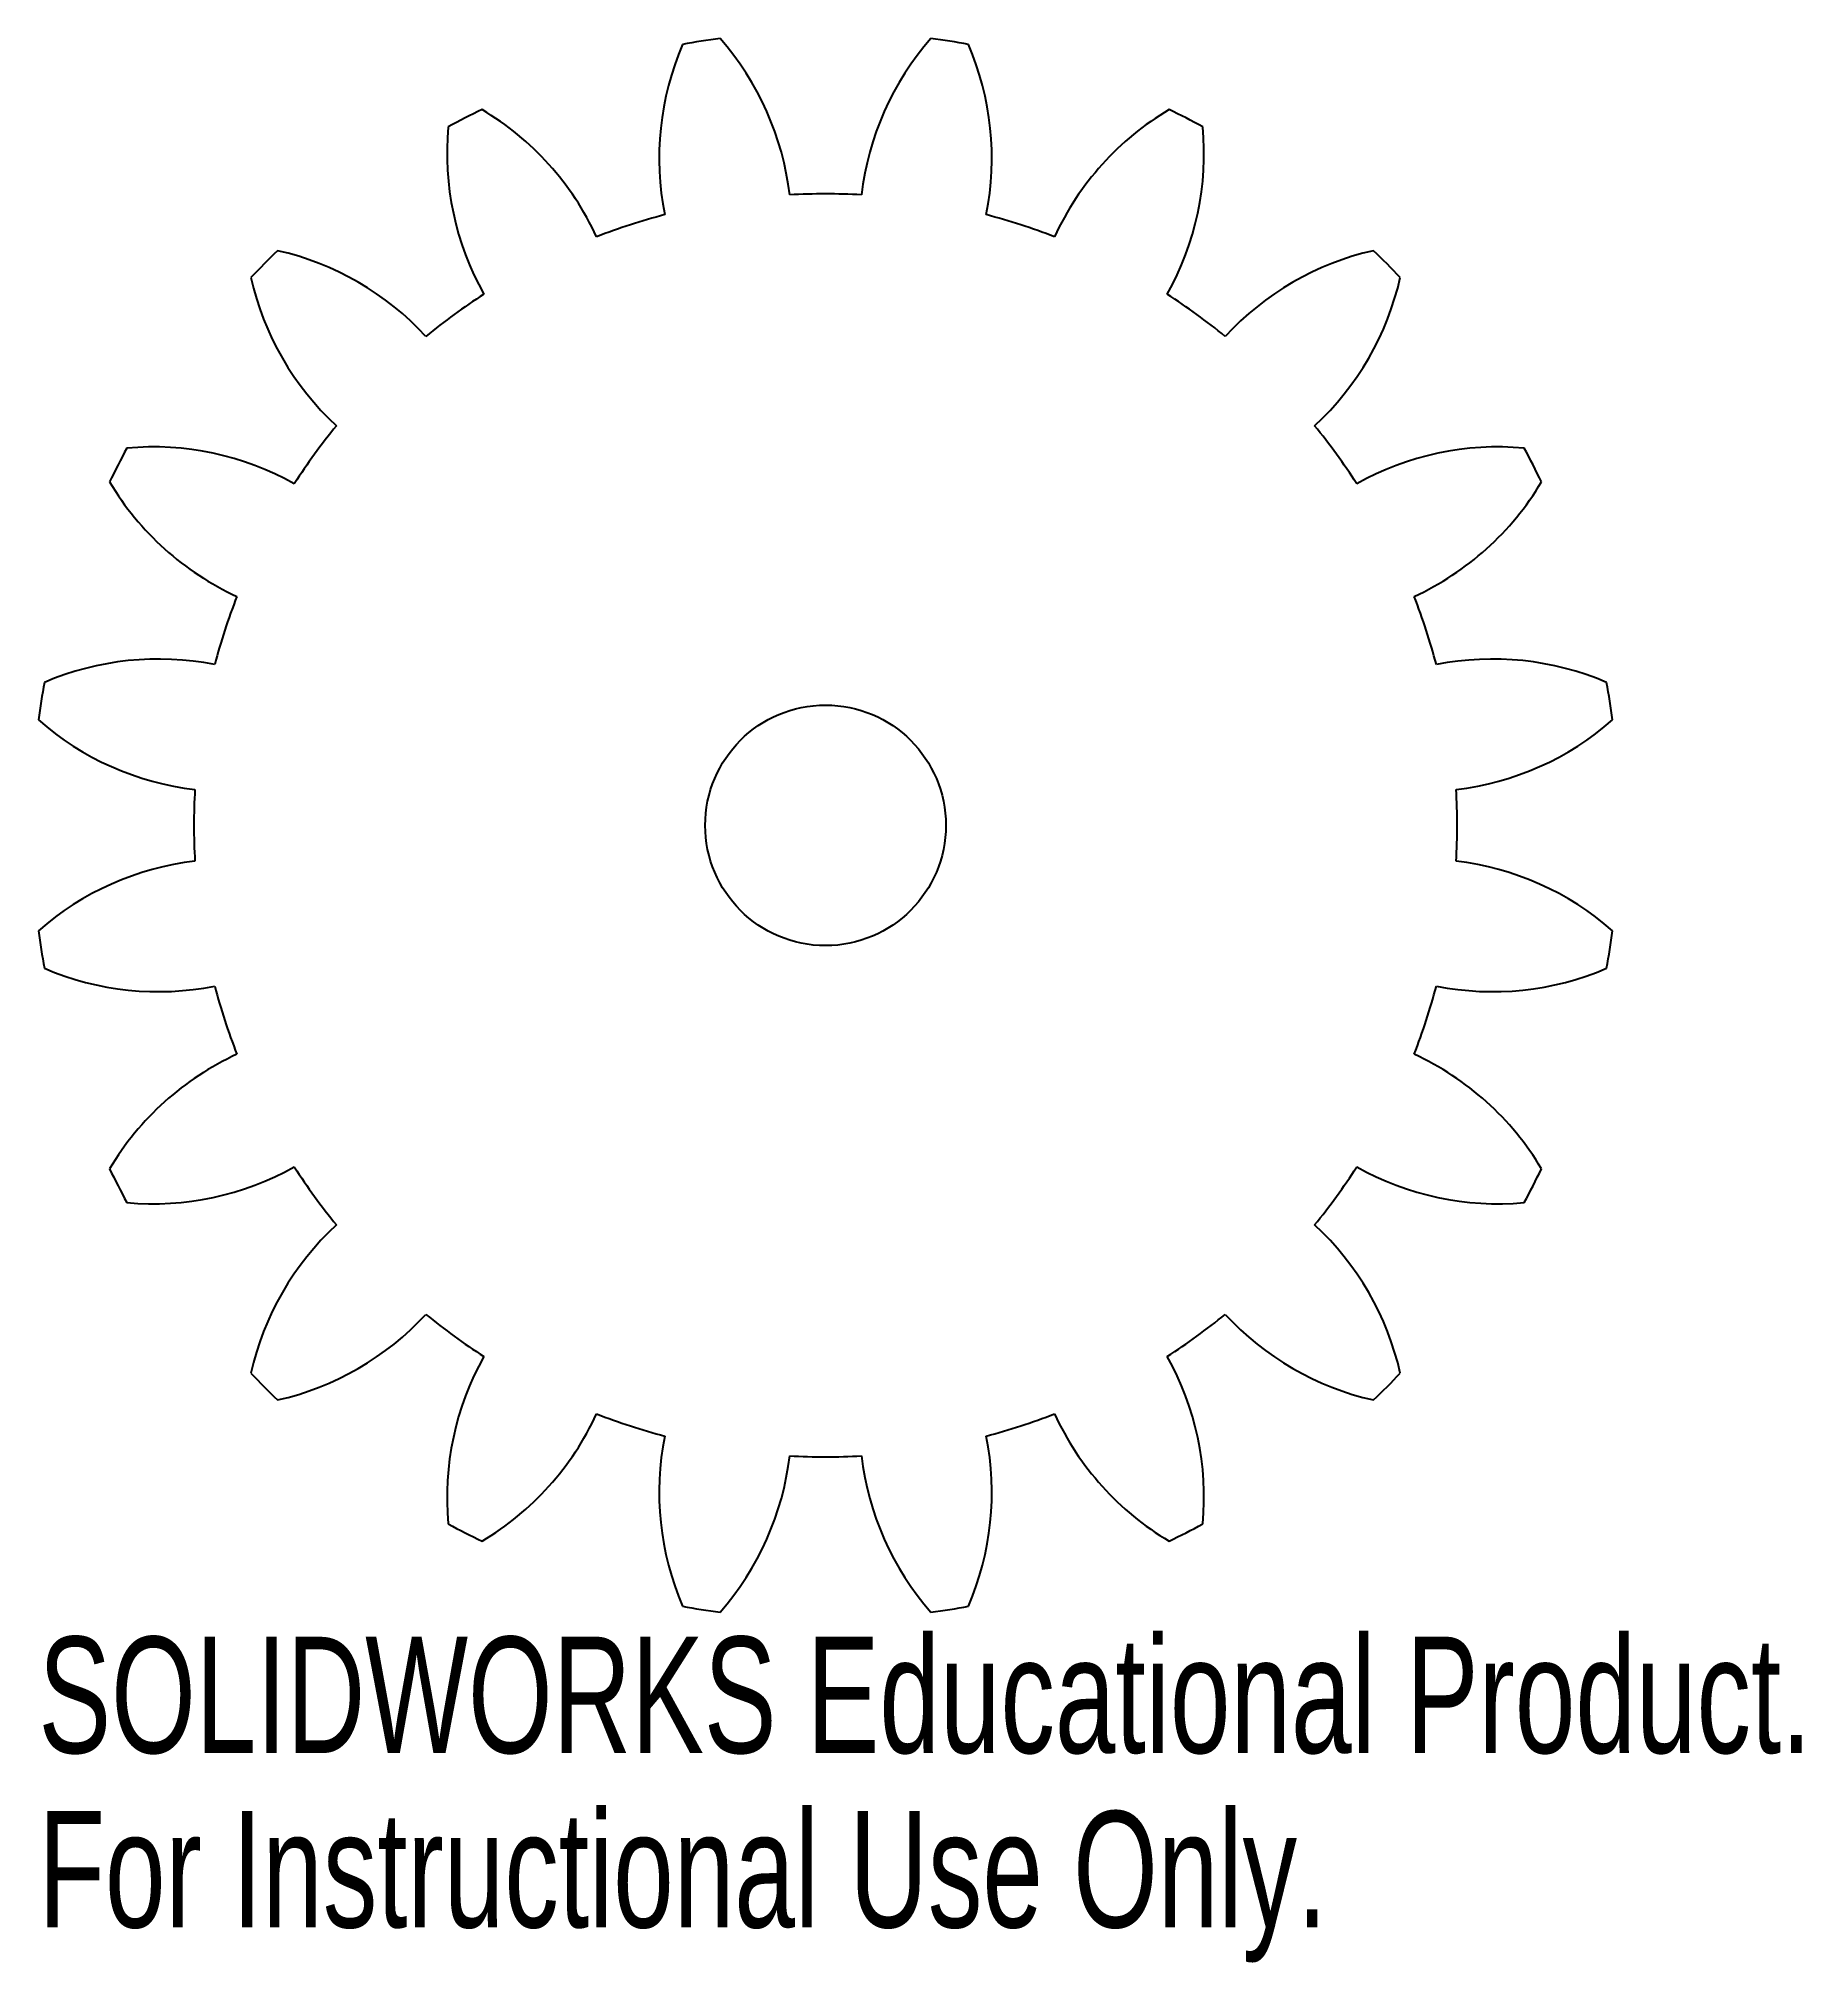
# Model space of a CAD drawing. Header units: millimetres. Extents: x -32.7 to 40.6, y -47.3 to 32.7.
import ezdxf

# ---------------------------------------------------------------- set-up
doc = ezdxf.new("R2010")
doc.units = ezdxf.units.MM
doc.styles.add('SLDTEXTSTYLE0', font='TXT', dxfattribs={"width": 0.7})

msp = doc.modelspace()

# ---------------------------------------------------------------- linework, layer by layer
at = {"color": 7, "linetype": 'Continuous', "lineweight": 25}
msp.add_circle((0, 0), 5, dxfattribs=at)
for centre, radius, start, end in [((5.087, 27.728), 12, 156.77072, 191.2629), ((0, 0), 33, 97.62981, 100.37019), ((-13.406, 24.799), 12, 6.7371, 41.22928), ((13.406, 24.799), 12, 138.77072, 173.2629), ((0, 0), 33, 79.62981, 82.37019), ((-5.087, 27.728), 12, 348.7371, 23.22928), ((0, 0), 33, 115.62981, 118.37019), ((-20.414, 19.442), 12, 24.7371, 59.22928), ((20.414, 19.442), 12, 120.77072, 155.2629), ((0, 0), 33, 61.62981, 64.37019), ((-3.73, 27.943), 12, 174.77072, 209.2629), ((3.73, 27.943), 12, 330.7371, 5.22928), ((0, 0), 26.249, 86.74749, 93.25251), ((0, 0), 26.249, 104.74749, 111.25251), ((0, 0), 26.249, 68.74749, 75.25251), ((0, 0), 33, 133.62981, 136.37019), ((-25.422, 12.183), 12, 42.7371, 77.22928), ((25.422, 12.183), 12, 102.77072, 137.2629), ((0, 0), 33, 43.62981, 46.37019), ((-12.183, 25.422), 12, 192.77072, 227.2629), ((12.183, 25.422), 12, 312.7371, 347.22928), ((0, 0), 26.249, 122.74749, 129.25251), ((0, 0), 26.249, 50.74749, 57.25251), ((0, 0), 26.249, 140.74749, 147.25251), ((0, 0), 26.249, 32.74749, 39.25251), ((0, 0), 33, 151.62981, 154.37019), ((-27.943, 3.73), 12, 60.7371, 95.22928), ((27.943, 3.73), 12, 84.77072, 119.2629), ((0, 0), 33, 25.62981, 28.37019), ((-19.442, 20.414), 12, 210.77072, 245.2629), ((19.442, 20.414), 12, 294.7371, 329.22928), ((0, 0), 26.249, 158.74749, 165.25251), ((0, 0), 26.249, 14.74749, 21.25251), ((-27.728, -5.087), 12, 78.7371, 113.22928), ((27.728, -5.087), 12, 66.77072, 101.2629), ((0, 0), 33, 169.62981, 172.37019), ((0, 0), 33, 7.62981, 10.37019), ((-24.799, 13.406), 12, 228.77072, 263.2629), ((24.799, 13.406), 12, 276.7371, 311.22928), ((0, 0), 26.249, 176.74749, 183.25251), ((0, 0), 26.249, 356.74749, 3.25251), ((-24.799, -13.406), 12, 96.7371, 131.22928), ((24.799, -13.406), 12, 48.77072, 83.2629), ((0, 0), 33, 187.62981, 190.37019), ((0, 0), 33, 349.62981, 352.37019), ((-27.728, 5.087), 12, 246.77072, 281.2629), ((27.728, 5.087), 12, 258.7371, 293.22928), ((0, 0), 26.249, 194.74749, 201.25251), ((0, 0), 26.249, 338.74749, 345.25251), ((-19.442, -20.414), 12, 114.7371, 149.22928), ((19.442, -20.414), 12, 30.77072, 65.2629), ((0, 0), 33, 205.62981, 208.37019), ((-27.943, -3.73), 12, 264.77072, 299.2629), ((0, 0), 26.249, 212.74749, 219.25251), ((0, 0), 26.249, 320.74749, 327.25251), ((27.943, -3.73), 12, 240.7371, 275.22928), ((0, 0), 33, 331.62981, 334.37019), ((-12.183, -25.422), 12, 132.7371, 167.22928), ((12.183, -25.422), 12, 12.77072, 47.2629), ((-25.422, -12.183), 12, 282.77072, 317.2629), ((0, 0), 26.249, 230.74749, 237.25251), ((0, 0), 26.249, 302.74749, 309.25251), ((25.422, -12.183), 12, 222.7371, 257.22928), ((-3.73, -27.943), 12, 150.7371, 185.22928), ((3.73, -27.943), 12, 354.77072, 29.2629), ((0, 0), 33, 223.62981, 226.37019), ((0, 0), 33, 313.62981, 316.37019), ((-20.414, -19.442), 12, 300.77072, 335.2629), ((0, 0), 26.249, 248.74749, 255.25251), ((0, 0), 26.249, 284.74749, 291.25251), ((20.414, -19.442), 12, 204.7371, 239.22928), ((5.087, -27.728), 12, 168.7371, 203.22928), ((-5.087, -27.728), 12, 336.77072, 11.2629), ((-13.406, -24.799), 12, 318.77072, 353.2629), ((0, 0), 26.249, 266.74749, 273.25251), ((13.406, -24.799), 12, 186.7371, 221.22928), ((0, 0), 33, 241.62981, 244.37019), ((0, 0), 33, 295.62981, 298.37019), ((0, 0), 33, 259.62981, 262.37019), ((0, 0), 33, 277.62981, 280.37019)]:
    msp.add_arc(centre, radius, start, end, dxfattribs=at)

# ---------------------------------------------------------------- texts
at = {"color": 7, "linetype": 'Continuous', "char_height": 4.83362, "attachment_point": 1, "style": 'SLDTEXTSTYLE0'}
for s, insert in [('SOLIDWORKS Educational Product.', (-32.708, -33.727)), ('For Instructional Use Only.', (-32.708, -40.978))]:
    msp.add_mtext(s, dxfattribs=dict(at, insert=insert))

doc.saveas('drawing.dxf')
